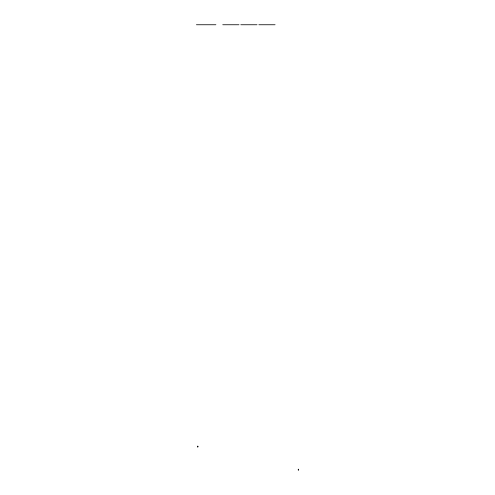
<?xml version="1.0" encoding="UTF-8"?>
<svg xmlns="http://www.w3.org/2000/svg" width="495" height="495" viewBox="0 0 495 495"><rect width="100%" height="100%" fill="white"/><g stroke="black" fill="none" stroke-linecap="round" stroke-linejoin="round"><path stroke-width="0.74" d="M197.975 446.317L197.722 446.045L197.79 447.146L197.79 446.317M298.516 469.427L298.268 469.149L298.337 470.25L298.337 469.427M196.416 24.75L215.888 24.75M222.75 24.75L238.98 24.75M240.799 24.75L257.029 24.75M258.848 24.75L275.078 24.75"/></g></svg>
